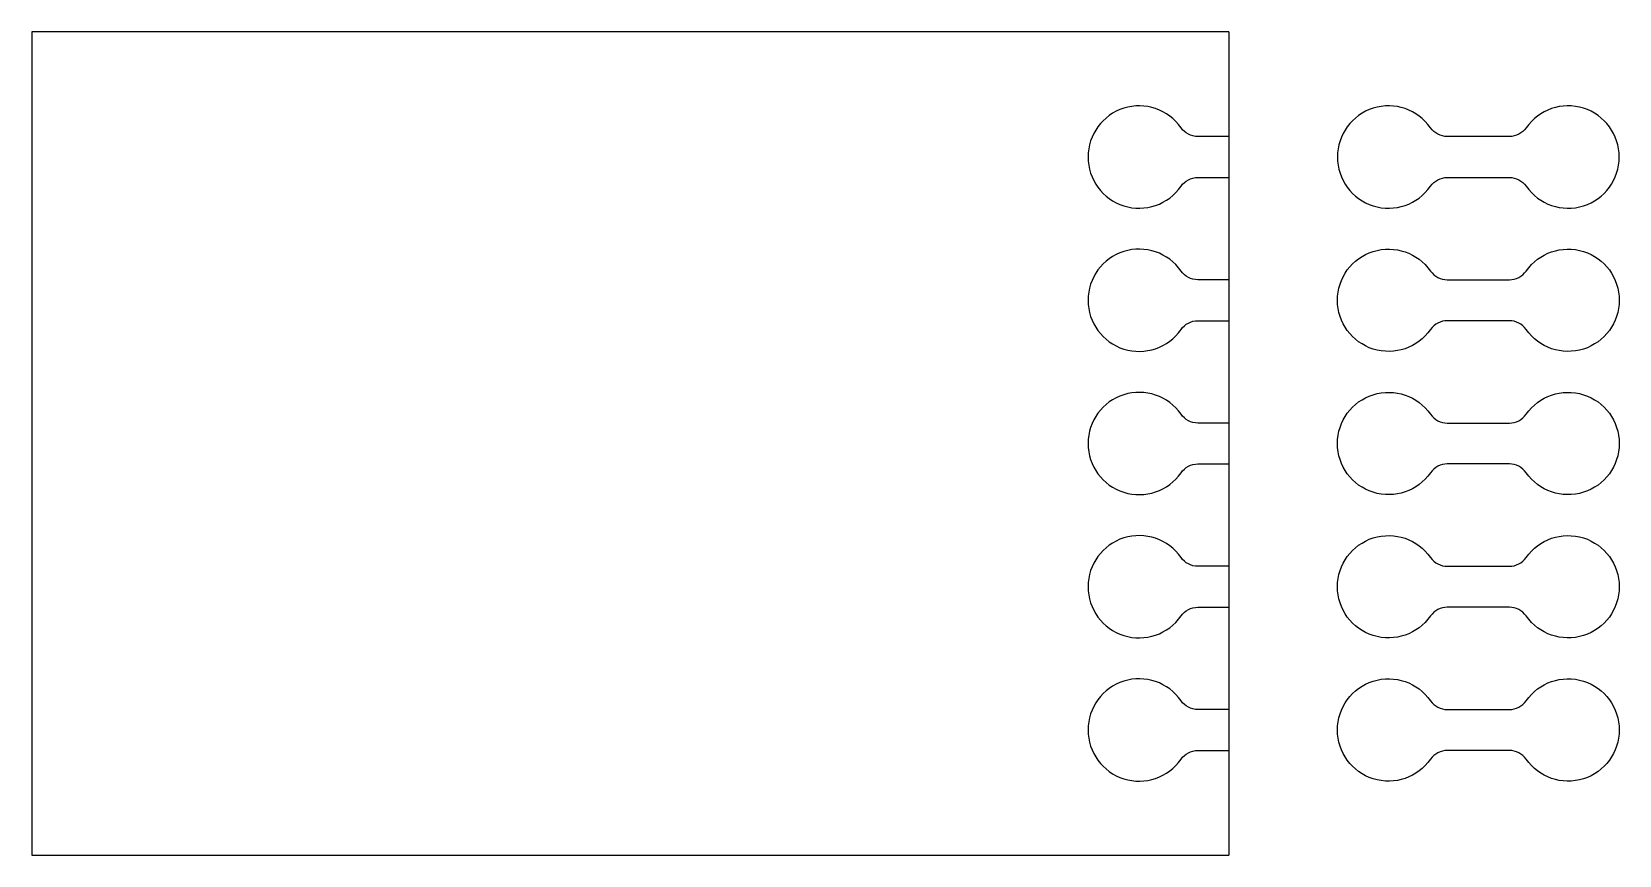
# Model space of a CAD drawing. Extents: x -456 to -138, y -1938 to -1773.
import ezdxf

# ---------------------------------------------------------------- set-up
doc = ezdxf.new("R2010")
doc.units = 0
doc.layers.add('1', color=7, linetype='CONTINUOUS')

msp = doc.modelspace()

# ---------------------------------------------------------------- linework, layer by layer
at = {"layer": '1', "color": 7, "linetype": 'CONTINUOUS'}
for p, q in [((-215.82032, -1794.24568), (-215.82032, -1802.44568)), ((-215.82033, -1802.44568), (-215.82032, -1802.44568)), ((-215.82032, -1822.94568), (-215.82032, -1831.14568)), ((-215.82033, -1831.14568), (-215.82032, -1831.14568)), ((-215.82032, -1851.64568), (-215.82032, -1859.84568)), ((-215.82033, -1859.84568), (-215.82032, -1859.84568)), ((-215.82032, -1880.34568), (-215.82032, -1888.54568)), ((-215.82033, -1888.54568), (-215.82032, -1888.54568)), ((-215.82032, -1909.04568), (-215.82032, -1917.24568)), ((-215.82033, -1917.24568), (-215.82032, -1917.24568))]:
    msp.add_line(p, q, dxfattribs=at)
msp.add_lwpolyline([(-215.82032, -1773.24568), (-455.82032, -1773.24568), (-455.82032, -1773.24568), (-455.82032, -1938.24568), (-455.82032, -1938.24568), (-215.82032, -1938.24568)], dxfattribs=at)
msp.add_lwpolyline([(-215.82032, -1773.24568), (-215.82032, -1794.24568), (-215.82032, -1794.24568), (-222.04397, -1794.24568), (-222.043963, -1794.245681, -0.245393), (-225.408635, -1792.488538), (-225.408635, -1792.488539, 3.186141), (-225.408636, -1804.202824), (-225.408635, -1804.202824, -0.245393), (-222.043963, -1802.445681), (-222.04397, -1802.44568), (-215.82032, -1802.44568), (-215.82032, -1802.44568), (-215.82032, -1822.94568), (-215.82032, -1822.94568), (-222.04397, -1822.94568), (-222.043963, -1822.945681, -0.245393), (-225.408635, -1821.188538), (-225.408635, -1821.188539, 3.186141), (-225.408636, -1832.902824), (-225.408635, -1832.902824, -0.245393), (-222.043963, -1831.145681), (-222.04397, -1831.14568), (-215.82032, -1831.14568), (-215.82032, -1831.14568), (-215.82032, -1851.64568), (-215.82032, -1851.64568), (-222.04397, -1851.64568), (-222.043963, -1851.645681, -0.245393), (-225.408635, -1849.888538), (-225.408635, -1849.888539, 3.186141), (-225.408636, -1861.602824), (-225.408635, -1861.602824, -0.245393), (-222.043963, -1859.845681), (-222.04397, -1859.84568), (-215.82032, -1859.84568), (-215.82032, -1859.84568), (-215.82032, -1880.34568), (-215.82032, -1880.34568), (-222.04397, -1880.34568), (-222.043963, -1880.345681, -0.245393), (-225.408635, -1878.588538), (-225.408635, -1878.588539, 3.186141), (-225.408636, -1890.302824), (-225.408635, -1890.302824, -0.245393), (-222.043963, -1888.545681), (-222.04397, -1888.54568), (-215.82032, -1888.54568), (-215.82032, -1888.54568), (-215.82032, -1909.04568), (-215.82032, -1909.04568), (-222.04397, -1909.04568), (-222.043963, -1909.045681, -0.245393), (-225.408635, -1907.288538), (-225.408635, -1907.288539, 3.186141), (-225.408636, -1919.002824), (-225.408635, -1919.002824, -0.245393), (-222.043963, -1917.245681), (-222.04397, -1917.24568), (-215.82032, -1917.24568), (-215.82032, -1917.24568), (-215.82032, -1938.24568)], format="xyb", dxfattribs=at)
for points in [[(-175.408636, -1792.488538, 3.186141), (-175.408635, -1804.202824), (-175.408635, -1804.202824, -0.245393), (-172.043963, -1802.445681), (-172.04397, -1802.44568), (-159.59667, -1802.44568), (-159.59667, -1802.445681, -0.245393), (-156.231998, -1804.202824), (-156.231997, -1804.202824, 3.186141), (-156.231998, -1792.488539), (-156.231998, -1792.488538, -0.245393), (-159.59667, -1794.245681), (-159.59667, -1794.24568), (-172.04397, -1794.24568), (-172.043963, -1794.245681, -0.245393)], [(-172.04397, -1822.94568), (-159.59667, -1822.94568), (-159.59667, -1822.945681, 0.245393), (-156.231998, -1821.188538), (-156.231998, -1821.188539, -3.186141), (-156.231997, -1832.902824), (-156.231998, -1832.902824, 0.245393), (-159.59667, -1831.145681), (-159.59667, -1831.14568), (-172.04397, -1831.14568), (-172.043963, -1831.145681, 0.245393), (-175.408635, -1832.902824), (-175.408635, -1832.902824, -3.186141), (-175.408636, -1821.188538), (-175.408635, -1821.188538, 0.245393), (-172.04396, -1822.94568)], [(-172.04397, -1851.64568), (-159.59667, -1851.64568), (-159.59667, -1851.645681, 0.245393), (-156.231998, -1849.888538), (-156.231998, -1849.888539, -3.186141), (-156.231997, -1861.602824), (-156.231998, -1861.602824, 0.245393), (-159.59667, -1859.845681), (-159.59667, -1859.84568), (-172.04397, -1859.84568), (-172.043963, -1859.845681, 0.245393), (-175.408635, -1861.602824), (-175.408635, -1861.602824, -3.186141), (-175.408636, -1849.888538), (-175.408635, -1849.888538, 0.245393), (-172.04396, -1851.64568)], [(-172.04397, -1880.34568), (-159.59667, -1880.34568), (-159.59667, -1880.345681, 0.245393), (-156.231998, -1878.588538), (-156.231998, -1878.588539, -3.186141), (-156.231997, -1890.302824), (-156.231998, -1890.302824, 0.245393), (-159.59667, -1888.545681), (-159.59667, -1888.54568), (-172.04397, -1888.54568), (-172.043963, -1888.545681, 0.245393), (-175.408635, -1890.302824), (-175.408635, -1890.302824, -3.186141), (-175.408636, -1878.588538), (-175.408635, -1878.588538, 0.245393), (-172.04396, -1880.34568)], [(-172.04397, -1909.04568), (-159.59667, -1909.04568), (-159.59667, -1909.045681, 0.245393), (-156.231998, -1907.288538), (-156.231998, -1907.288539, -3.186141), (-156.231997, -1919.002824), (-156.231998, -1919.002824, 0.245393), (-159.59667, -1917.245681), (-159.59667, -1917.24568), (-172.04397, -1917.24568), (-172.043963, -1917.245681, 0.245393), (-175.408635, -1919.002824), (-175.408635, -1919.002824, -3.186141), (-175.408636, -1907.288538), (-175.408635, -1907.288538, 0.245393), (-172.04396, -1909.04568)]]:
    msp.add_lwpolyline(points, format="xyb", close=True, dxfattribs=at)

doc.saveas('drawing.dxf')
